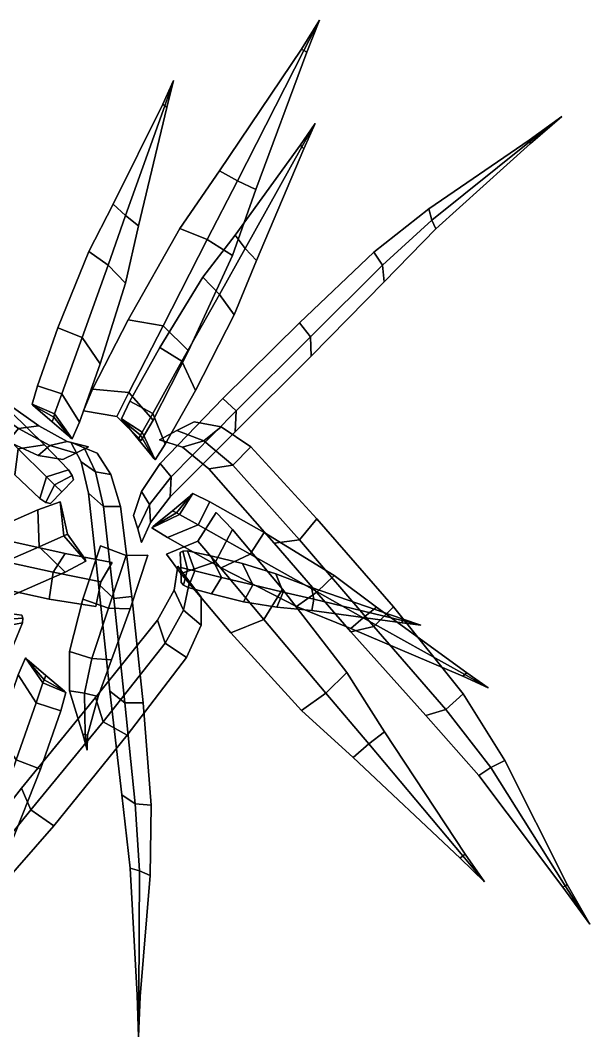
# Model space of a CAD drawing. Extents: x -0.136 to 0.136, y -0.169 to 0.083.
# Drawn here: x -0.0003 to 0.136, y -0.1601 to 0.0832 of the extents above; entities that cross this region are included whole.
import ezdxf

# ---------------------------------------------------------------- set-up
doc = ezdxf.new("R2010")
doc.units = 0
doc.layers.add('GRASS_20', color=74, linetype='CONTINUOUS')

msp = doc.modelspace()

# ---------------------------------------------------------------- meshes
at = {"layer": 'GRASS_20'}
mesh = msp.add_polyface(dxfattribs=at)
corners = [(0.0474, 0.0176, 0.1646), (0.0509, 0.0127, 0.1681), (0.0562, 0.0257, 0.1745), (0.0535, 0.0286, 0.1724), (0.0676, 0.0524, 0.1681), (0.0671, 0.0529, 0.1681), (0.0703, 0.0585, 0.1612), (0.0668, 0.0534, 0.1681), (0.0511, 0.0318, 0.1745), (0.0535, 0.0286, 0.1724), (0.0562, 0.0257, 0.1745), (0.0509, 0.0127, 0.1681), (0.0474, 0.0176, 0.1646), (0.0671, 0.0529, 0.1681), (0.0676, 0.0524, 0.1681), (0.0668, 0.0534, 0.1681), (0.0703, 0.0585, 0.1612), (0.0511, 0.0318, 0.1745), (0.0713, 0.0832, 0.0978), (0.0683, 0.0756, 0.1058), (0.0676, 0.076, 0.1058), (0.0444, 0.0307, 0.1018), (0.0505, 0.0269, 0.1058), (0.0561, 0.0427, 0.1131), (0.0517, 0.0448, 0.1107), (0.0683, 0.0756, 0.1058), (0.0676, 0.076, 0.1058), (0.0713, 0.0832, 0.0978), (0.067, 0.0763, 0.1058), (0.0474, 0.0472, 0.1131), (0.0517, 0.0448, 0.1107), (0.0474, 0.0472, 0.1131), (0.067, 0.0763, 0.1058), (0.0561, 0.0427, 0.1131), (0.0514, -0.0103, 0.1165), (0.0511, -0.0153, 0.1198), (0.0693, 0.0028, 0.1508), (0.0692, 0.0074, 0.1468), (0.0868, 0.0206, 0.1789), (0.0864, 0.0246, 0.1761), (0.0992, 0.0333, 0.1917), (0.0982, 0.0354, 0.1894), (0.1218, 0.0537, 0.1969), (0.1216, 0.0541, 0.1968), (0.1293, 0.0602, 0.195), (0.1215, 0.0545, 0.1967), (0.0665, 0.0108, 0.1488), (0.0482, -0.0073, 0.1179), (0.0843, 0.0277, 0.1772), (0.0975, 0.0381, 0.1905), (0.0864, 0.0246, 0.1761), (0.0868, 0.0206, 0.1789), (0.0693, 0.0028, 0.1508), (0.0692, 0.0074, 0.1468), (0.0982, 0.0354, 0.1894), (0.0992, 0.0333, 0.1917), (0.1216, 0.0541, 0.1968), (0.1218, 0.0537, 0.1969), (0.1215, 0.0545, 0.1967), (0.1293, 0.0602, 0.195), (0.0514, -0.0103, 0.1165), (0.0482, -0.0073, 0.1179), (0.0665, 0.0108, 0.1488), (0.0843, 0.0277, 0.1772), (0.0975, 0.0381, 0.1905)]
mesh.append_faces([[corners[k] for k in face] for face in [(0, 1, 2, 3), (3, 2, 4, 5), (6, 7, 5, 5), (5, 7, 8, 3), (5, 4, 6, 6), (9, 10, 11, 12), (13, 14, 10, 9), (13, 15, 16, 16), (9, 17, 15, 13), (16, 14, 13, 13), (18, 19, 20, 20), (21, 22, 23, 24), (24, 23, 25, 26), (27, 28, 26, 26), (26, 28, 29, 24), (26, 25, 27, 27), (30, 31, 32, 20), (20, 19, 33, 30), (20, 32, 18, 18), (34, 35, 36, 37), (37, 36, 38, 39), (39, 38, 40, 41), (41, 40, 42, 43), (44, 45, 43, 43), (37, 46, 47, 34), (39, 48, 46, 37), (41, 49, 48, 39), (43, 45, 49, 41), (43, 42, 44, 44), (50, 51, 52, 53), (54, 55, 51, 50), (56, 57, 55, 54), (56, 58, 59, 59), (60, 61, 62, 53), (53, 62, 63, 50), (50, 63, 64, 54), (54, 64, 58, 56), (59, 57, 56, 56)]])
mesh = msp.add_polyface(dxfattribs=at)
corners = [(0.0384, 0.0016, 0.1415), (0.0416, -0.0054, 0.1454), (0.0509, 0.0127, 0.1681), (0.0474, 0.0176, 0.1646), (0.0331, 0.0049, 0.1454), (0.0259, -0.008, 0.1042), (0.0314, -0.0109, 0.1015), (0.0434, 0.0217, 0.1681), (0.0535, 0.0286, 0.1724), (0.0511, 0.0318, 0.1745), (0.0474, 0.0176, 0.1646), (0.0509, 0.0127, 0.1681), (0.0416, -0.0054, 0.1454), (0.0384, 0.0016, 0.1415), (0.0314, -0.0109, 0.1015), (0.0259, -0.008, 0.1042), (0.0331, 0.0049, 0.1454), (0.0434, 0.0217, 0.1681), (0.0511, 0.0318, 0.1745), (0.0535, 0.0286, 0.1724), (0.0339, 0.0101, 0.0752), (0.0255, 0.0115, 0.0797), (0.0379, 0.0334, 0.1058), (0.0444, 0.0307, 0.1018), (0.0257, -0.0059, 0.0292), (0.0315, -0.0125, 0.0323), (0.04, 0.0041, 0.0797), (0.0339, 0.0101, 0.0752), (0.0505, 0.0269, 0.1058), (0.0444, 0.0307, 0.1018), (0.0474, 0.0472, 0.1131), (0.0517, 0.0448, 0.1107), (0.0257, -0.0059, 0.0292), (0.017, -0.0051, 0.0323), (0.0255, 0.0115, 0.0797), (0.017, -0.0051, 0.0323), (0.0379, 0.0334, 0.1058), (0.0517, 0.0448, 0.1107), (0.0474, 0.0472, 0.1131), (0.04, 0.0041, 0.0797), (0.0315, -0.0125, 0.0323), (0.0505, 0.0269, 0.1058), (0.0561, 0.0427, 0.1131), (0.0096, -0.0062, 0.117), (0.0139, -0.013, 0.1201), (0.0188, 0.001, 0.1675), (0.0145, 0.0073, 0.1631), (0.0249, 0.0203, 0.1936), (0.0207, 0.0246, 0.1896), (0.028, 0.034, 0.201), (0.0249, 0.0365, 0.1986), (0.0348, 0.0623, 0.1936), (0.0343, 0.0627, 0.1936), (0.0364, 0.0688, 0.1856), (0.0338, 0.0631, 0.1936), (0.0161, 0.0279, 0.1936), (0.0087, 0.0096, 0.1675), (0.0219, 0.0392, 0.201), (0.0145, 0.0073, 0.1631), (0.0188, 0.001, 0.1675), (0.0139, -0.013, 0.1201), (0.0096, -0.0062, 0.117), (0.0207, 0.0246, 0.1896), (0.0249, 0.0203, 0.1936), (0.0249, 0.0365, 0.1986), (0.028, 0.034, 0.201), (0.0343, 0.0627, 0.1936), (0.0348, 0.0623, 0.1936), (0.0338, 0.0631, 0.1936), (0.0364, 0.0688, 0.1856), (0.0087, 0.0096, 0.1675), (0.0161, 0.0279, 0.1936), (0.0219, 0.0392, 0.201)]
mesh.append_faces([[corners[k] for k in face] for face in [(0, 1, 2, 3), (0, 4, 5, 6), (3, 7, 4, 0), (8, 9, 7, 3), (10, 11, 12, 13), (14, 15, 16, 13), (13, 16, 17, 10), (10, 17, 18, 19), (20, 21, 22, 23), (24, 25, 26, 27), (27, 26, 28, 29), (23, 22, 30, 31), (32, 33, 21, 20), (27, 34, 35, 24), (29, 36, 34, 27), (37, 38, 36, 29), (20, 39, 40, 32), (23, 41, 39, 20), (31, 42, 41, 23), (43, 44, 45, 46), (46, 45, 47, 48), (48, 47, 49, 50), (50, 49, 51, 52), (53, 54, 52, 52), (48, 55, 56, 46), (50, 57, 55, 48), (52, 54, 57, 50), (52, 51, 53, 53), (58, 59, 60, 61), (62, 63, 59, 58), (64, 65, 63, 62), (66, 67, 65, 64), (66, 68, 69, 69), (58, 70, 71, 62), (62, 71, 72, 64), (64, 72, 68, 66), (69, 67, 66, 66)]])
mesh = msp.add_polyface(dxfattribs=at)
corners = [(-0.0007, -0.0145, 0.0632), (0.0041, -0.0139, 0.0649), (-0.0138, -0.0012, 0.1076), (-0.0188, -0.0018, 0.1046), (-0.0348, 0.0137, 0.1354), (-0.0393, 0.0128, 0.1318), (-0.0212, -0.0054, 0.1058), (-0.0033, -0.0176, 0.0635), (-0.0188, -0.0018, 0.1046), (-0.0138, -0.0012, 0.1076), (0.0041, -0.0139, 0.0649), (-0.0007, -0.0145, 0.0632), (-0.0393, 0.0128, 0.1318), (-0.0348, 0.0137, 0.1354), (0.0109, -0.0176, 0.0409), (0.0068, -0.0186, 0.0397), (-0.0033, -0.0176, 0.0635), (-0.0212, -0.0054, 0.1058), (-0.0422, 0.0096, 0.1337), (0.0073, -0.0129, -0.0018), (0.0112, -0.0163, -0.0018), (0.0118, -0.0168, 0.0497), (0.0077, -0.0118, 0.0497), (0.0079, -0.011, 0.0846), (0.0025, -0.0087, 0.0846), (0.0028, -0.009, 0.0497), (0.0121, -0.017, 0.0846), (0.0139, -0.013, 0.1201), (0.0096, -0.0062, 0.117), (0.0033, -0.0095, -0.0018), (0.0038, -0.0043, 0.1201), (0.0145, 0.0073, 0.1631), (0.0087, 0.0096, 0.1675), (0.0077, -0.0118, 0.0497), (0.0118, -0.0168, 0.0497), (0.0112, -0.0163, -0.0018), (0.0073, -0.0129, -0.0018), (0.0028, -0.009, 0.0497), (0.0025, -0.0087, 0.0846), (0.0079, -0.011, 0.0846), (0.0096, -0.0062, 0.117), (0.0139, -0.013, 0.1201), (0.0121, -0.017, 0.0846), (0.0033, -0.0095, -0.0018), (0.0038, -0.0043, 0.1201), (0.0087, 0.0096, 0.1675), (0.0145, 0.0073, 0.1631), (-0.0198, -0.0165, 0.0741), (-0.0174, -0.0125, 0.0748), (-0.0118, -0.014, 0.0485), (-0.0133, -0.018, 0.048), (-0.0273, -0.0148, 0.1016), (-0.025, -0.0107, 0.1029), (-0.0344, -0.0131, 0.1281), (-0.033, -0.0094, 0.1289), (-0.0133, -0.018, 0.048), (-0.0118, -0.014, 0.0485), (-0.0174, -0.0125, 0.0748), (-0.0198, -0.0165, 0.0741), (-0.025, -0.0107, 0.1029), (-0.0273, -0.0148, 0.1016), (-0.033, -0.0094, 0.1289), (-0.0344, -0.0131, 0.1281), (-0.0087, -0.0116, 0.1131), (-0.0026, -0.0105, 0.1146), (0.0055, -0.0184, 0.0834), (-0.0008, -0.0194, 0.0826), (-0.0162, -0.0042, 0.1426), (-0.0114, -0.0027, 0.1436), (-0.0239, 0.0034, 0.158), (-0.0212, 0.0051, 0.1593), (-0.0097, -0.0177, 0.1146), (-0.0176, -0.009, 0.1436), (-0.0255, 0.0007, 0.1593), (-0.0008, -0.0194, 0.0826), (0.0055, -0.0184, 0.0834), (-0.0026, -0.0105, 0.1146), (-0.0087, -0.0116, 0.1131), (-0.0114, -0.0027, 0.1436), (-0.0162, -0.0042, 0.1426), (-0.0212, 0.0051, 0.1593), (-0.0239, 0.0034, 0.158), (-0.0176, -0.009, 0.1436), (-0.0097, -0.0177, 0.1146), (-0.0255, 0.0007, 0.1593)]
mesh.append_faces([[corners[k] for k in face] for face in [(0, 1, 2, 3), (3, 2, 4, 5), (3, 6, 7, 0), (8, 9, 10, 11), (12, 13, 9, 8), (11, 10, 14, 15), (11, 16, 17, 8), (8, 17, 18, 12), (19, 20, 21, 22), (22, 23, 24, 25), (23, 26, 27, 28), (22, 25, 29, 19), (22, 21, 26, 23), (28, 30, 24, 23), (31, 32, 30, 28), (33, 34, 35, 36), (37, 38, 39, 33), (40, 41, 42, 39), (36, 43, 37, 33), (39, 42, 34, 33), (39, 38, 44, 40), (40, 44, 45, 46), (47, 48, 49, 50), (51, 52, 48, 47), (53, 54, 52, 51), (55, 56, 57, 58), (58, 57, 59, 60), (60, 59, 61, 62), (63, 64, 65, 66), (67, 68, 64, 63), (69, 70, 68, 67), (63, 71, 72, 67), (67, 72, 73, 69), (74, 75, 76, 77), (77, 76, 78, 79), (79, 78, 80, 81), (79, 82, 83, 77), (81, 84, 82, 79)]])
mesh = msp.add_polyface(dxfattribs=at)
corners = [(0.0314, -0.0109, 0.1015), (0.0344, -0.0183, 0.1042), (0.0416, -0.0054, 0.1454), (0.0384, 0.0016, 0.1415), (0.0384, 0.0016, 0.1415), (0.0416, -0.0054, 0.1454), (0.0344, -0.0183, 0.1042), (0.0314, -0.0109, 0.1015), (0.0358, -0.0261, 0.0705), (0.0356, -0.0309, 0.0723), (0.0511, -0.0153, 0.1198), (0.0514, -0.0103, 0.1165), (0.0482, -0.0073, 0.1179), (0.0332, -0.0229, 0.0708), (0.0514, -0.0103, 0.1165), (0.0511, -0.0153, 0.1198), (0.0356, -0.0309, 0.0723), (0.0358, -0.0261, 0.0705), (0.0692, 0.0074, 0.1468), (0.0693, 0.0028, 0.1508), (0.0332, -0.0229, 0.0708), (0.0482, -0.0073, 0.1179), (0.0464, -0.0464, 0.0292), (0.0505, -0.0387, 0.0323), (0.0466, -0.0346, -0.0018), (0.0422, -0.0415, -0.0018), (0.0422, -0.0415, -0.0018), (0.0466, -0.0346, -0.0018), (0.0505, -0.0387, 0.0323), (0.0464, -0.0464, 0.0292), (0.0361, -0.0342, -0.0018), (0.0321, -0.0375, -0.0018), (0.0315, -0.038, 0.0497), (0.0371, -0.0347, 0.0497), (0.0378, -0.0351, 0.0846), (0.041, -0.0301, 0.0846), (0.0406, -0.0304, 0.0497), (0.0312, -0.0383, 0.0846), (0.0349, -0.0406, 0.1201), (0.0423, -0.0376, 0.117), (0.0478, -0.0479, 0.1675), (0.0547, -0.0446, 0.1631), (0.0401, -0.0309, -0.0018), (0.0451, -0.0321, 0.1201), (0.0581, -0.0394, 0.1675), (0.0371, -0.0347, 0.0497), (0.0315, -0.038, 0.0497), (0.0321, -0.0375, -0.0018), (0.0361, -0.0342, -0.0018), (0.0406, -0.0304, 0.0497), (0.041, -0.0301, 0.0846), (0.0378, -0.0351, 0.0846), (0.0423, -0.0376, 0.117), (0.0349, -0.0406, 0.1201), (0.0312, -0.0383, 0.0846), (0.0547, -0.0446, 0.1631), (0.0478, -0.0479, 0.1675), (0.0401, -0.0309, -0.0018), (0.0451, -0.0321, 0.1201), (0.0581, -0.0394, 0.1675), (0.0372, -0.015, -0.0018), (0.033, -0.0172, -0.0018), (0.0385, -0.019, 0.0457), (0.0436, -0.0175, 0.0443), (0.0506, -0.0233, 0.0705), (0.0549, -0.0189, 0.0708), (0.0478, -0.0141, 0.0442), (0.0448, -0.0242, 0.0723), (0.0605, -0.042, 0.1198), (0.0665, -0.0412, 0.1165), (0.0413, -0.0129, -0.0018), (0.0707, -0.0361, 0.1179), (0.0436, -0.0175, 0.0443), (0.0385, -0.019, 0.0457), (0.033, -0.0172, -0.0018), (0.0372, -0.015, -0.0018), (0.0478, -0.0141, 0.0442), (0.0549, -0.0189, 0.0708), (0.0506, -0.0233, 0.0705), (0.0665, -0.0412, 0.1165), (0.0605, -0.042, 0.1198), (0.0448, -0.0242, 0.0723), (0.0413, -0.0129, -0.0018), (0.0707, -0.0361, 0.1179)]
mesh.append_faces([[corners[k] for k in face] for face in [(0, 1, 2, 3), (4, 5, 6, 7), (8, 9, 10, 11), (11, 12, 13, 8), (14, 15, 16, 17), (18, 19, 15, 14), (17, 20, 21, 14), (22, 23, 24, 25), (26, 27, 28, 29), (30, 31, 32, 33), (33, 34, 35, 36), (34, 37, 38, 39), (39, 38, 40, 41), (33, 36, 42, 30), (33, 32, 37, 34), (39, 43, 35, 34), (41, 44, 43, 39), (45, 46, 47, 48), (49, 50, 51, 45), (52, 53, 54, 51), (55, 56, 53, 52), (48, 57, 49, 45), (51, 54, 46, 45), (51, 50, 58, 52), (52, 58, 59, 55), (60, 61, 62, 63), (63, 64, 65, 66), (64, 67, 68, 69), (63, 66, 70, 60), (63, 62, 67, 64), (69, 71, 65, 64), (72, 73, 74, 75), (76, 77, 78, 72), (79, 80, 81, 78), (75, 82, 76, 72), (78, 81, 73, 72), (78, 77, 83, 79)]])
mesh = msp.add_polyface(dxfattribs=at)
corners = [(0.0279, -0.0171, -0.0018), (0.0313, -0.0211, -0.0018), (0.0317, -0.0217, 0.0429), (0.0285, -0.0161, 0.0429), (0.0289, -0.0154, 0.0734), (0.0239, -0.0122, 0.0734), (0.0241, -0.0125, 0.0429), (0.032, -0.022, 0.0734), (0.0344, -0.0183, 0.1042), (0.0314, -0.0109, 0.1015), (0.0246, -0.0131, -0.0018), (0.0259, -0.008, 0.1042), (0.0285, -0.0161, 0.0429), (0.0317, -0.0217, 0.0429), (0.0313, -0.0211, -0.0018), (0.0279, -0.0171, -0.0018), (0.0241, -0.0125, 0.0429), (0.0239, -0.0122, 0.0734), (0.0289, -0.0154, 0.0734), (0.0314, -0.0109, 0.1015), (0.0344, -0.0183, 0.1042), (0.032, -0.022, 0.0734), (0.0246, -0.0131, -0.0018), (0.0259, -0.008, 0.1042), (0.0228, -0.0116, -0.0018), (0.0286, -0.0174, -0.0018), (0.0315, -0.0125, 0.0323), (0.0257, -0.0059, 0.0292), (0.017, -0.0051, 0.0323), (0.0148, -0.0103, -0.0018), (0.0228, -0.0116, -0.0018), (0.0148, -0.0103, -0.0018), (0.017, -0.0051, 0.0323), (0.0257, -0.0059, 0.0292), (0.0315, -0.0125, 0.0323), (0.0286, -0.0174, -0.0018), (0.0278, -0.0385, -0.0018), (0.0287, -0.0418, -0.0018), (0.0309, -0.037, 0.0457), (0.0306, -0.0327, 0.0443), (0.0358, -0.0261, 0.0705), (0.0332, -0.0229, 0.0708), (0.0287, -0.0296, 0.0442), (0.0268, -0.0353, -0.0018), (0.0356, -0.0309, 0.0723), (0.0306, -0.0327, 0.0443), (0.0309, -0.037, 0.0457), (0.0287, -0.0418, -0.0018), (0.0278, -0.0385, -0.0018), (0.0287, -0.0296, 0.0442), (0.0332, -0.0229, 0.0708), (0.0358, -0.0261, 0.0705), (0.0268, -0.0353, -0.0018), (0.0356, -0.0309, 0.0723), (0.011, -0.0398, -0.0018), (0.0101, -0.0402, 0.0327), (0.0154, -0.0463, 0.0327), (0.0152, -0.0458, -0.0018), (0.0152, -0.0458, -0.0018), (0.0154, -0.0463, 0.0327), (0.0101, -0.0402, 0.0327), (0.011, -0.0398, -0.0018), (0.015, -0.0191, -0.0018), (0.0118, -0.0178, -0.0018), (0.0143, -0.0225, 0.0457), (0.0177, -0.0249, 0.0443), (0.0196, -0.0332, 0.0705), (0.0237, -0.0332, 0.0708), (0.0214, -0.0255, 0.0442), (0.016, -0.03, 0.0723), (0.0184, -0.0518, 0.1198), (0.0221, -0.0552, 0.1165), (0.0181, -0.0204, -0.0018), (0.0177, -0.0249, 0.0443), (0.0143, -0.0225, 0.0457), (0.0118, -0.0178, -0.0018), (0.015, -0.0191, -0.0018), (0.0214, -0.0255, 0.0442), (0.0237, -0.0332, 0.0708), (0.0196, -0.0332, 0.0705), (0.0221, -0.0552, 0.1165), (0.0184, -0.0518, 0.1198), (0.016, -0.03, 0.0723), (0.0181, -0.0204, -0.0018), (0.0264, -0.0547, 0.1179)]
mesh.append_faces([[corners[k] for k in face] for face in [(0, 1, 2, 3), (3, 4, 5, 6), (4, 7, 8, 9), (3, 6, 10, 0), (3, 2, 7, 4), (9, 11, 5, 4), (12, 13, 14, 15), (16, 17, 18, 12), (19, 20, 21, 18), (15, 22, 16, 12), (18, 21, 13, 12), (18, 17, 23, 19), (24, 25, 26, 27), (27, 28, 29, 24), (30, 31, 32, 33), (33, 34, 35, 30), (36, 37, 38, 39), (39, 40, 41, 42), (39, 42, 43, 36), (39, 38, 44, 40), (45, 46, 47, 48), (49, 50, 51, 45), (48, 52, 49, 45), (51, 53, 46, 45), (54, 55, 56, 57), (58, 59, 60, 61), (62, 63, 64, 65), (65, 66, 67, 68), (66, 69, 70, 71), (65, 68, 72, 62), (65, 64, 69, 66), (73, 74, 75, 76), (77, 78, 79, 73), (80, 81, 82, 79), (76, 83, 77, 73), (79, 82, 74, 73), (79, 78, 84, 80)]])
mesh = msp.add_polyface(dxfattribs=at)
corners = [(0.013, -0.0204, -0.0018), (0.016, -0.0189, -0.0018), (0.0109, -0.0176, 0.0409), (0.0068, -0.0186, 0.0397), (-0.0007, -0.0145, 0.0632), (-0.0033, -0.0176, 0.0635), (0.004, -0.021, 0.0396), (0.0099, -0.0219, -0.0018), (0.0041, -0.0139, 0.0649), (0.0068, -0.0186, 0.0397), (0.0109, -0.0176, 0.0409), (0.016, -0.0189, -0.0018), (0.013, -0.0204, -0.0018), (0.004, -0.021, 0.0396), (-0.0033, -0.0176, 0.0635), (-0.0007, -0.0145, 0.0632), (0.0099, -0.0219, -0.0018), (0.0101, -0.0402, 0.0327), (0.0092, -0.0321, 0.0327), (0.0039, -0.034, 0.0752), (0.0042, -0.0428, 0.0715), (-0.0132, -0.0415, 0.1321), (-0.0123, -0.05, 0.1268), (0.011, -0.0398, -0.0018), (0.0094, -0.0326, -0.0018), (0.0104, -0.0489, 0.0752), (0.0154, -0.0463, 0.0327), (-0.0067, -0.0564, 0.1321), (0.0042, -0.0428, 0.0715), (0.0039, -0.034, 0.0752), (0.0092, -0.0321, 0.0327), (0.0101, -0.0402, 0.0327), (-0.0123, -0.05, 0.1268), (-0.0132, -0.0415, 0.1321), (0.0094, -0.0326, -0.0018), (0.011, -0.0398, -0.0018), (0.0154, -0.0463, 0.0327), (0.0104, -0.0489, 0.0752), (-0.0067, -0.0564, 0.1321), (0.0076, -0.0489, 0.0352), (0.0104, -0.0444, 0.0393), (-0.0028, -0.0415, 0.0781), (-0.0053, -0.0461, 0.0731), (-0.0066, -0.0525, 0.0757), (0.0066, -0.0554, 0.0369), (-0.0053, -0.0461, 0.0731), (-0.0028, -0.0415, 0.0781), (0.0104, -0.0444, 0.0393), (0.0076, -0.0489, 0.0352), (0.0066, -0.0554, 0.0369), (-0.0066, -0.0525, 0.0757), (-0.0084, -0.0435, -0.0018), (-0.0067, -0.0384, -0.0018), (-0.0111, -0.0414, 0.033), (-0.0138, -0.0467, 0.0314), (-0.0138, -0.0467, 0.0314), (-0.0111, -0.0414, 0.033), (-0.0067, -0.0384, -0.0018), (-0.0084, -0.0435, -0.0018), (0.0079, -0.028, 0.0324), (0.0121, -0.0258, 0.0327), (0.0124, -0.0268, -0.0018), (0.0096, -0.0297, -0.0018), (0.0058, -0.0322, 0.0327), (0.0044, -0.0313, 0.0541), (0.006, -0.0261, 0.0536), (-0.0008, -0.0194, 0.0826), (0.0055, -0.0184, 0.0834), (0.0112, -0.0244, 0.0541), (0.0069, -0.0325, -0.0018), (-0.0016, -0.0256, 0.0834), (-0.0097, -0.0177, 0.1146), (-0.0087, -0.0116, 0.1131), (0.0096, -0.0297, -0.0018), (0.0124, -0.0268, -0.0018), (0.0121, -0.0258, 0.0327), (0.0079, -0.028, 0.0324), (0.006, -0.0261, 0.0536), (0.0044, -0.0313, 0.0541), (0.0058, -0.0322, 0.0327), (0.0112, -0.0244, 0.0541), (0.0055, -0.0184, 0.0834), (-0.0008, -0.0194, 0.0826), (0.0069, -0.0325, -0.0018), (-0.0016, -0.0256, 0.0834), (-0.0087, -0.0116, 0.1131), (-0.0097, -0.0177, 0.1146)]
mesh.append_faces([[corners[k] for k in face] for face in [(0, 1, 2, 3), (3, 4, 5, 6), (3, 6, 7, 0), (3, 2, 8, 4), (9, 10, 11, 12), (13, 14, 15, 9), (12, 16, 13, 9), (17, 18, 19, 20), (20, 19, 21, 22), (23, 24, 18, 17), (20, 25, 26, 17), (22, 27, 25, 20), (28, 29, 30, 31), (32, 33, 29, 28), (31, 30, 34, 35), (31, 36, 37, 28), (28, 37, 38, 32), (39, 40, 41, 42), (42, 43, 44, 39), (45, 46, 47, 48), (48, 49, 50, 45), (51, 52, 53, 54), (55, 56, 57, 58), (59, 60, 61, 62), (63, 64, 65, 59), (66, 67, 68, 65), (62, 69, 63, 59), (65, 68, 60, 59), (65, 64, 70, 66), (66, 70, 71, 72), (73, 74, 75, 76), (76, 77, 78, 79), (77, 80, 81, 82), (76, 79, 83, 73), (76, 75, 80, 77), (82, 84, 78, 77), (85, 86, 84, 82)]])
mesh = msp.add_polyface(dxfattribs=at)
corners = [(0.0397, -0.0482, 0.0324), (0.0388, -0.052, 0.0327), (0.0382, -0.0514, -0.0018), (0.0381, -0.0478, -0.0018), (0.0386, -0.0439, 0.0327), (0.0397, -0.0438, 0.0541), (0.0415, -0.0486, 0.0536), (0.0479, -0.0502, 0.0826), (0.0455, -0.0541, 0.0834), (0.0399, -0.0526, 0.0541), (0.038, -0.0442, -0.0018), (0.0453, -0.045, 0.0834), (0.0381, -0.0478, -0.0018), (0.0382, -0.0514, -0.0018), (0.0388, -0.052, 0.0327), (0.0397, -0.0482, 0.0324), (0.0415, -0.0486, 0.0536), (0.0397, -0.0438, 0.0541), (0.0386, -0.0439, 0.0327), (0.0399, -0.0526, 0.0541), (0.0455, -0.0541, 0.0834), (0.0479, -0.0502, 0.0826), (0.038, -0.0442, -0.0018), (0.0453, -0.045, 0.0834), (0.0422, -0.0415, -0.0018), (0.0347, -0.0446, -0.0018), (0.0381, -0.0492, 0.0323), (0.0464, -0.0464, 0.0292), (0.0501, -0.0634, 0.0797), (0.058, -0.0602, 0.0752), (0.0464, -0.0464, 0.0292), (0.0381, -0.0492, 0.0323), (0.0347, -0.0446, -0.0018), (0.0422, -0.0415, -0.0018), (0.0168, -0.0696, 0.065), (0.0115, -0.0679, 0.0664), (0.0147, -0.0554, 0.0308), (0.0208, -0.0575, 0.0283), (0.025, -0.0449, -0.0018), (0.0302, -0.0448, -0.0018), (0.026, -0.0577, 0.0333), (0.0215, -0.0699, 0.0686), (0.0189, -0.0426, -0.0018), (0.0208, -0.0575, 0.0283), (0.0147, -0.0554, 0.0308), (0.0115, -0.0679, 0.0664), (0.0168, -0.0696, 0.065), (0.025, -0.0449, -0.0018), (0.0189, -0.0426, -0.0018), (0.026, -0.0577, 0.0333), (0.0302, -0.0448, -0.0018), (0.0215, -0.0699, 0.0686), (0.019, -0.0512, -0.0018), (0.0217, -0.0466, -0.0018), (0.0104, -0.0444, 0.0393), (0.0076, -0.0489, 0.0352), (0.0066, -0.0554, 0.0369), (0.0178, -0.0571, -0.0018), (0.0076, -0.0489, 0.0352), (0.0104, -0.0444, 0.0393), (0.0217, -0.0466, -0.0018), (0.019, -0.0512, -0.0018), (0.0178, -0.0571, -0.0018), (0.0066, -0.0554, 0.0369), (0.0221, -0.0552, 0.1165), (0.0264, -0.0547, 0.1179), (0.0237, -0.0332, 0.0708), (0.0196, -0.0332, 0.0705), (0.0247, -0.0802, 0.1468), (0.0211, -0.0774, 0.1508), (0.0184, -0.0518, 0.1198), (0.0221, -0.0552, 0.1165), (0.0402, -0.0512, -0.0018), (0.0374, -0.0475, -0.0018), (0.0365, -0.0532, 0.0412), (0.0388, -0.058, 0.0399), (0.0344, -0.0659, 0.0636), (0.0395, -0.0693, 0.0639), (0.043, -0.0616, 0.0399), (0.043, -0.0549, -0.0018), (0.0325, -0.0604, 0.0653), (0.0388, -0.058, 0.0399), (0.0365, -0.0532, 0.0412), (0.0374, -0.0475, -0.0018), (0.0402, -0.0512, -0.0018), (0.043, -0.0616, 0.0399), (0.0395, -0.0693, 0.0639), (0.0344, -0.0659, 0.0636), (0.043, -0.0549, -0.0018), (0.0325, -0.0604, 0.0653)]
mesh.append_faces([[corners[k] for k in face] for face in [(0, 1, 2, 3), (4, 5, 6, 0), (7, 8, 9, 6), (3, 10, 4, 0), (6, 9, 1, 0), (6, 5, 11, 7), (12, 13, 14, 15), (15, 16, 17, 18), (16, 19, 20, 21), (15, 18, 22, 12), (15, 14, 19, 16), (21, 23, 17, 16), (24, 25, 26, 27), (27, 26, 28, 29), (30, 31, 32, 33), (34, 35, 36, 37), (38, 39, 40, 37), (37, 40, 41, 34), (37, 36, 42, 38), (43, 44, 45, 46), (47, 48, 44, 43), (43, 49, 50, 47), (46, 51, 49, 43), (52, 53, 54, 55), (55, 56, 57, 52), (58, 59, 60, 61), (61, 62, 63, 58), (64, 65, 66, 67), (68, 69, 70, 71), (72, 73, 74, 75), (75, 76, 77, 78), (75, 78, 79, 72), (75, 74, 80, 76), (81, 82, 83, 84), (85, 86, 87, 81), (84, 88, 85, 81), (87, 89, 82, 81)]])
mesh = msp.add_polyface(dxfattribs=at)
corners = [(0.0554, -0.0519, 0.1131), (0.0531, -0.056, 0.1146), (0.0455, -0.0541, 0.0834), (0.0479, -0.0502, 0.0826), (0.0626, -0.0537, 0.1426), (0.0611, -0.0573, 0.1436), (0.07, -0.0554, 0.158), (0.0695, -0.0581, 0.1593), (0.0453, -0.045, 0.0834), (0.0529, -0.0468, 0.1146), (0.0609, -0.0493, 0.1436), (0.0694, -0.0526, 0.1593), (0.0911, -0.0601, 0.1752), (0.0911, -0.0605, 0.1752), (0.0479, -0.0502, 0.0826), (0.0455, -0.0541, 0.0834), (0.0531, -0.056, 0.1146), (0.0554, -0.0519, 0.1131), (0.0611, -0.0573, 0.1436), (0.0626, -0.0537, 0.1426), (0.0695, -0.0581, 0.1593), (0.07, -0.0554, 0.158), (0.0529, -0.0468, 0.1146), (0.0453, -0.045, 0.0834), (0.0609, -0.0493, 0.1436), (0.0694, -0.0526, 0.1593), (0.0911, -0.0605, 0.1752), (0.0911, -0.0601, 0.1752), (0.058, -0.0602, 0.0752), (0.0625, -0.053, 0.0797), (0.0779, -0.0729, 0.1058), (0.0728, -0.0779, 0.1018), (0.058, -0.0602, 0.0752), (0.0501, -0.0634, 0.0797), (0.067, -0.082, 0.1058), (0.0728, -0.0779, 0.1018), (0.0794, -0.0933, 0.1131), (0.0831, -0.09, 0.1107), (0.0869, -0.0871, 0.1131), (0.0831, -0.09, 0.1107), (0.0464, -0.0464, 0.0292), (0.0505, -0.0387, 0.0323), (0.0625, -0.053, 0.0797), (0.0505, -0.0387, 0.0323), (0.0464, -0.0464, 0.0292), (0.0779, -0.0729, 0.1058), (0.0869, -0.0871, 0.1131), (0.0501, -0.0634, 0.0797), (0.0381, -0.0492, 0.0323), (0.067, -0.082, 0.1058), (0.0794, -0.0933, 0.1131), (0.0547, -0.0446, 0.1631), (0.0478, -0.0479, 0.1675), (0.0658, -0.0571, 0.1936), (0.0708, -0.0536, 0.1896), (0.0788, -0.0624, 0.201), (0.0818, -0.0598, 0.1986), (0.0748, -0.0497, 0.1936), (0.0581, -0.0394, 0.1675), (0.085, -0.0573, 0.201), (0.0708, -0.0536, 0.1896), (0.0658, -0.0571, 0.1936), (0.0478, -0.0479, 0.1675), (0.0547, -0.0446, 0.1631), (0.0818, -0.0598, 0.1986), (0.0788, -0.0624, 0.201), (0.0581, -0.0394, 0.1675), (0.0748, -0.0497, 0.1936), (0.085, -0.0573, 0.201), (0.0665, -0.0412, 0.1165), (0.0605, -0.042, 0.1198), (0.0788, -0.0632, 0.1508), (0.0843, -0.0619, 0.1468), (0.089, -0.0572, 0.1488), (0.0707, -0.0361, 0.1179), (0.0843, -0.0619, 0.1468), (0.0788, -0.0632, 0.1508), (0.0605, -0.042, 0.1198), (0.0665, -0.0412, 0.1165), (0.0707, -0.0361, 0.1179), (0.089, -0.0572, 0.1488)]
mesh.append_faces([[corners[k] for k in face] for face in [(0, 1, 2, 3), (4, 5, 1, 0), (6, 7, 5, 4), (3, 8, 9, 0), (0, 9, 10, 4), (4, 10, 11, 6), (6, 11, 12, 13), (14, 15, 16, 17), (17, 16, 18, 19), (19, 18, 20, 21), (17, 22, 23, 14), (19, 24, 22, 17), (21, 25, 24, 19), (26, 27, 25, 21), (28, 29, 30, 31), (32, 33, 34, 35), (35, 34, 36, 37), (31, 30, 38, 39), (40, 41, 29, 28), (32, 42, 43, 44), (35, 45, 42, 32), (37, 46, 45, 35), (28, 47, 48, 40), (31, 49, 47, 28), (39, 50, 49, 31), (51, 52, 53, 54), (54, 53, 55, 56), (54, 57, 58, 51), (56, 59, 57, 54), (60, 61, 62, 63), (64, 65, 61, 60), (63, 66, 67, 60), (60, 67, 68, 64), (69, 70, 71, 72), (72, 73, 74, 69), (75, 76, 77, 78), (78, 79, 80, 75)]])
mesh = msp.add_polyface(dxfattribs=at)
corners = [(-0.0041, -0.0602, 0.0324), (-0.0078, -0.0587, 0.0327), (-0.007, -0.0582, -0.0018), (-0.0035, -0.0587, -0.0018), (0.0003, -0.0599, 0.0327), (0.0002, -0.061, 0.0541), (-0.0048, -0.062, 0.0536), (-0.0074, -0.0681, 0.0826), (-0.011, -0.065, 0.0834), (-0.0085, -0.0597, 0.0541), (-0.0105, -0.0751, 0.1131), (-0.0141, -0.0722, 0.1146), (-0.0134, -0.0819, 0.1426), (-0.0167, -0.0798, 0.1436), (0.0001, -0.0592, -0.0018), (-0.0019, -0.0663, 0.0834), (-0.005, -0.0735, 0.1146), (-0.0035, -0.0587, -0.0018), (-0.007, -0.0582, -0.0018), (-0.0078, -0.0587, 0.0327), (-0.0041, -0.0602, 0.0324), (-0.0048, -0.062, 0.0536), (0.0002, -0.061, 0.0541), (0.0003, -0.0599, 0.0327), (-0.0085, -0.0597, 0.0541), (-0.011, -0.065, 0.0834), (-0.0074, -0.0681, 0.0826), (-0.0141, -0.0722, 0.1146), (-0.0105, -0.0751, 0.1131), (-0.0167, -0.0798, 0.1436), (-0.0134, -0.0819, 0.1426), (0.0001, -0.0592, -0.0018), (-0.0019, -0.0663, 0.0834), (-0.005, -0.0735, 0.1146), (-0.0123, -0.05, 0.1268), (-0.0067, -0.0564, 0.1321), (-0.0301, -0.0655, 0.1635), (-0.0335, -0.0593, 0.1587), (-0.0335, -0.0593, 0.1587), (-0.0301, -0.0655, 0.1635), (-0.0067, -0.0564, 0.1321), (-0.0123, -0.05, 0.1268), (0.0058, -0.0736, -0.0018), (0.0018, -0.0702, -0.0018), (0.0012, -0.0697, 0.0467), (0.0054, -0.0747, 0.0467), (0.0051, -0.0754, 0.0796), (0.0106, -0.0777, 0.0796), (0.0103, -0.0774, 0.0467), (0.0009, -0.0694, 0.0796), (-0.0008, -0.0735, 0.113), (0.0035, -0.0802, 0.1101), (0.0097, -0.0769, -0.0018), (0.0054, -0.0747, 0.0467), (0.0012, -0.0697, 0.0467), (0.0018, -0.0702, -0.0018), (0.0058, -0.0736, -0.0018), (0.0103, -0.0774, 0.0467), (0.0106, -0.0777, 0.0796), (0.0051, -0.0754, 0.0796), (0.0035, -0.0802, 0.1101), (-0.0008, -0.0735, 0.113), (0.0009, -0.0694, 0.0796), (0.0097, -0.0769, -0.0018), (-0.0116, -0.0663, -0.0018), (-0.0149, -0.0608, -0.0018), (-0.0196, -0.065, 0.0561), (-0.0171, -0.0719, 0.0557), (-0.0208, -0.0756, 0.0903), (-0.0147, -0.081, 0.0903), (-0.0122, -0.0773, 0.0556), (-0.0083, -0.0717, -0.0018), (-0.0227, -0.0677, 0.0908), (-0.0171, -0.0719, 0.0557), (-0.0196, -0.065, 0.0561), (-0.0149, -0.0608, -0.0018), (-0.0116, -0.0663, -0.0018), (-0.0122, -0.0773, 0.0556), (-0.0147, -0.081, 0.0903), (-0.0208, -0.0756, 0.0903), (-0.0083, -0.0717, -0.0018), (-0.0227, -0.0677, 0.0908)]
mesh.append_faces([[corners[k] for k in face] for face in [(0, 1, 2, 3), (4, 5, 6, 0), (7, 8, 9, 6), (10, 11, 8, 7), (12, 13, 11, 10), (3, 14, 4, 0), (6, 9, 1, 0), (6, 5, 15, 7), (7, 15, 16, 10), (17, 18, 19, 20), (20, 21, 22, 23), (21, 24, 25, 26), (26, 25, 27, 28), (28, 27, 29, 30), (20, 23, 31, 17), (20, 19, 24, 21), (26, 32, 22, 21), (28, 33, 32, 26), (34, 35, 36, 37), (38, 39, 40, 41), (42, 43, 44, 45), (45, 46, 47, 48), (46, 49, 50, 51), (45, 48, 52, 42), (45, 44, 49, 46), (53, 54, 55, 56), (57, 58, 59, 53), (60, 61, 62, 59), (56, 63, 57, 53), (59, 62, 54, 53), (64, 65, 66, 67), (67, 68, 69, 70), (67, 70, 71, 64), (67, 66, 72, 68), (73, 74, 75, 76), (77, 78, 79, 73), (76, 80, 77, 73), (79, 81, 74, 73)]])
mesh = msp.add_polyface(dxfattribs=at)
corners = [(0.0151, -0.0779, 0.0816), (0.0115, -0.0773, 0.0831), (0.0115, -0.0679, 0.0664), (0.0168, -0.0696, 0.065), (0.0151, -0.0779, 0.0816), (0.0115, -0.0773, 0.0831), (0.0147, -0.0877, 0.1056), (0.0152, -0.0878, 0.1055), (0.0215, -0.0699, 0.0686), (0.0183, -0.0787, 0.0846), (0.0158, -0.0879, 0.1055), (0.0152, -0.0878, 0.1055), (0.0157, -0.0915, 0.116), (0.0147, -0.0877, 0.1056), (0.0157, -0.0915, 0.116), (0.0158, -0.0879, 0.1055), (0.0168, -0.0696, 0.065), (0.0115, -0.0679, 0.0664), (0.0183, -0.0787, 0.0846), (0.0215, -0.0699, 0.0686), (0.0221, -0.0552, 0.1165), (0.0184, -0.0518, 0.1198), (0.0211, -0.0774, 0.1508), (0.0247, -0.0802, 0.1468), (0.024, -0.1022, 0.1789), (0.0272, -0.1044, 0.1761), (0.026, -0.1198, 0.1917), (0.0282, -0.1204, 0.1894), (0.0277, -0.1502, 0.1969), (0.0281, -0.1503, 0.1968), (0.028, -0.1601, 0.195), (0.0284, -0.1505, 0.1967), (0.0291, -0.0802, 0.1488), (0.0264, -0.0547, 0.1179), (0.031, -0.1047, 0.1772), (0.0308, -0.1215, 0.1905), (0.0272, -0.1044, 0.1761), (0.024, -0.1022, 0.1789), (0.0211, -0.0774, 0.1508), (0.0247, -0.0802, 0.1468), (0.0282, -0.1204, 0.1894), (0.026, -0.1198, 0.1917), (0.0281, -0.1503, 0.1968), (0.0277, -0.1502, 0.1969), (0.0284, -0.1505, 0.1967), (0.028, -0.1601, 0.195), (0.0221, -0.0552, 0.1165), (0.0264, -0.0547, 0.1179), (0.0291, -0.0802, 0.1488), (0.031, -0.1047, 0.1772), (0.0308, -0.1215, 0.1905), (0.0344, -0.0659, 0.0636), (0.0325, -0.0604, 0.0653), (0.0177, -0.0789, 0.1083), (0.0195, -0.0847, 0.1053), (0.0253, -0.0879, 0.1065), (0.0395, -0.0693, 0.0639), (0.0022, -0.1058, 0.1327), (0.0077, -0.1096, 0.1346), (0.0195, -0.0847, 0.1053), (0.0177, -0.0789, 0.1083), (0.0325, -0.0604, 0.0653), (0.0344, -0.0659, 0.0636), (0.0395, -0.0693, 0.0639), (0.0253, -0.0879, 0.1065), (0.0077, -0.1096, 0.1346), (0.0022, -0.1058, 0.1327)]
mesh.append_faces([[corners[k] for k in face] for face in [(0, 1, 2, 3), (4, 5, 6, 7), (3, 8, 9, 0), (0, 9, 10, 11), (12, 13, 11, 11), (11, 13, 1, 0), (11, 10, 12, 12), (14, 15, 7, 7), (16, 17, 5, 4), (4, 18, 19, 16), (7, 15, 18, 4), (7, 6, 14, 14), (20, 21, 22, 23), (23, 22, 24, 25), (25, 24, 26, 27), (27, 26, 28, 29), (30, 31, 29, 29), (23, 32, 33, 20), (25, 34, 32, 23), (27, 35, 34, 25), (29, 31, 35, 27), (29, 28, 30, 30), (36, 37, 38, 39), (40, 41, 37, 36), (42, 43, 41, 40), (42, 44, 45, 45), (46, 47, 48, 39), (39, 48, 49, 36), (36, 49, 50, 40), (40, 50, 44, 42), (45, 43, 42, 42), (51, 52, 53, 54), (54, 55, 56, 51), (57, 58, 55, 54), (59, 60, 61, 62), (62, 63, 64, 59), (59, 64, 65, 66)]])
mesh = msp.add_polyface(dxfattribs=at)
corners = [(0.0911, -0.0605, 0.1752), (0.0911, -0.061, 0.1752), (0.0695, -0.0581, 0.1593), (0.07, -0.0554, 0.158), (0.0911, -0.0601, 0.1752), (0.0956, -0.0616, 0.1743), (0.07, -0.0554, 0.158), (0.0695, -0.0581, 0.1593), (0.0911, -0.061, 0.1752), (0.0911, -0.0605, 0.1752), (0.0956, -0.0616, 0.1743), (0.0911, -0.0601, 0.1752), (0.1108, -0.123, 0.0978), (0.105, -0.1174, 0.1058), (0.1056, -0.1168, 0.1058), (0.0831, -0.09, 0.1107), (0.0794, -0.0933, 0.1131), (0.105, -0.1174, 0.1058), (0.1056, -0.1168, 0.1058), (0.1108, -0.123, 0.0978), (0.1062, -0.1164, 0.1058), (0.0869, -0.0871, 0.1131), (0.0831, -0.09, 0.1107), (0.0869, -0.0871, 0.1131), (0.1062, -0.1164, 0.1058), (0.0794, -0.0933, 0.1131), (0.0818, -0.0598, 0.1986), (0.0788, -0.0624, 0.201), (0.1056, -0.0738, 0.1936), (0.1061, -0.0734, 0.1936), (0.1117, -0.0766, 0.1856), (0.1066, -0.073, 0.1936), (0.085, -0.0573, 0.201), (0.1061, -0.0734, 0.1936), (0.1056, -0.0738, 0.1936), (0.0788, -0.0624, 0.201), (0.0818, -0.0598, 0.1986), (0.1066, -0.073, 0.1936), (0.1117, -0.0766, 0.1856), (0.085, -0.0573, 0.201), (0.0843, -0.0619, 0.1468), (0.0788, -0.0632, 0.1508), (0.0968, -0.0832, 0.1789), (0.1016, -0.0818, 0.1761), (0.1095, -0.0976, 0.1917), (0.1123, -0.0957, 0.1894), (0.1296, -0.1243, 0.1969), (0.1301, -0.124, 0.1968), (0.136, -0.1332, 0.195), (0.1306, -0.1237, 0.1967), (0.1057, -0.078, 0.1772), (0.089, -0.0572, 0.1488), (0.1157, -0.094, 0.1905), (0.1016, -0.0818, 0.1761), (0.0968, -0.0832, 0.1789), (0.0788, -0.0632, 0.1508), (0.0843, -0.0619, 0.1468), (0.1123, -0.0957, 0.1894), (0.1095, -0.0976, 0.1917), (0.1301, -0.124, 0.1968), (0.1296, -0.1243, 0.1969), (0.1306, -0.1237, 0.1967), (0.136, -0.1332, 0.195), (0.089, -0.0572, 0.1488), (0.1057, -0.078, 0.1772), (0.1157, -0.094, 0.1905)]
mesh.append_faces([[corners[k] for k in face] for face in [(0, 1, 2, 3), (0, 4, 5, 5), (5, 1, 0, 0), (6, 7, 8, 9), (10, 11, 9, 9), (9, 8, 10, 10), (12, 13, 14, 14), (15, 16, 17, 18), (19, 20, 18, 18), (18, 20, 21, 15), (18, 17, 19, 19), (22, 23, 24, 14), (14, 13, 25, 22), (14, 24, 12, 12), (26, 27, 28, 29), (30, 31, 29, 29), (29, 31, 32, 26), (29, 28, 30, 30), (33, 34, 35, 36), (33, 37, 38, 38), (36, 39, 37, 33), (38, 34, 33, 33), (40, 41, 42, 43), (43, 42, 44, 45), (45, 44, 46, 47), (48, 49, 47, 47), (43, 50, 51, 40), (45, 52, 50, 43), (47, 49, 52, 45), (47, 46, 48, 48), (53, 54, 55, 56), (57, 58, 54, 53), (59, 60, 58, 57), (59, 61, 62, 62), (56, 63, 64, 53), (53, 64, 65, 57), (57, 65, 61, 59), (62, 60, 59, 59)]])
mesh = msp.add_polyface(dxfattribs=at)
corners = [(-0.0163, -0.0889, 0.158), (-0.0189, -0.088, 0.1593), (-0.0167, -0.0798, 0.1436), (-0.0134, -0.0819, 0.1426), (-0.0249, -0.1089, 0.1752), (-0.0253, -0.1088, 0.1752), (-0.0105, -0.0751, 0.1131), (-0.005, -0.0735, 0.1146), (-0.0087, -0.0809, 0.1436), (-0.0134, -0.0888, 0.1593), (-0.0244, -0.1089, 0.1752), (-0.0134, -0.0819, 0.1426), (-0.0167, -0.0798, 0.1436), (-0.0189, -0.088, 0.1593), (-0.0163, -0.0889, 0.158), (-0.0087, -0.0809, 0.1436), (-0.005, -0.0735, 0.1146), (-0.0105, -0.0751, 0.1131), (-0.0134, -0.0888, 0.1593), (-0.0249, -0.1089, 0.1752), (-0.0244, -0.1089, 0.1752), (0.0035, -0.0802, 0.1101), (-0.0008, -0.0735, 0.113), (-0.0057, -0.0875, 0.1577), (-0.0013, -0.0938, 0.1535), (-0.0117, -0.1069, 0.1823), (-0.0073, -0.1111, 0.1785), (-0.0146, -0.1206, 0.1892), (-0.0115, -0.123, 0.187), (-0.0212, -0.1489, 0.1823), (-0.0207, -0.1493, 0.1823), (-0.0228, -0.1554, 0.1748), (-0.0202, -0.1497, 0.1823), (0.0094, -0.0821, 0.113), (0.0106, -0.0777, 0.0796), (0.0051, -0.0754, 0.0796), (0.0045, -0.0961, 0.1577), (-0.0027, -0.1144, 0.1823), (-0.0085, -0.1257, 0.1892), (-0.0013, -0.0938, 0.1535), (-0.0057, -0.0875, 0.1577), (-0.0008, -0.0735, 0.113), (0.0035, -0.0802, 0.1101), (-0.0073, -0.1111, 0.1785), (-0.0117, -0.1069, 0.1823), (-0.0115, -0.123, 0.187), (-0.0146, -0.1206, 0.1892), (-0.0207, -0.1493, 0.1823), (-0.0212, -0.1489, 0.1823), (0.0051, -0.0754, 0.0796), (0.0106, -0.0777, 0.0796), (0.0094, -0.0821, 0.113), (0.0045, -0.0961, 0.1577), (-0.0027, -0.1144, 0.1823), (-0.0085, -0.1257, 0.1892), (-0.0202, -0.1497, 0.1823), (-0.0228, -0.1554, 0.1748), (0.0195, -0.0847, 0.1053), (0.0177, -0.0789, 0.1083), (0, -0.1006, 0.1364), (0.0022, -0.1058, 0.1327), (-0.0166, -0.1218, 0.1619), (-0.0143, -0.1262, 0.1593), (-0.0099, -0.1297, 0.1603), (0.0077, -0.1096, 0.1346), (-0.0262, -0.1392, 0.1713), (-0.024, -0.1422, 0.1724), (0.0022, -0.1058, 0.1327), (0, -0.1006, 0.1364), (0.0177, -0.0789, 0.1083), (0.0195, -0.0847, 0.1053), (-0.0143, -0.1262, 0.1593), (-0.0166, -0.1218, 0.1619), (0.0077, -0.1096, 0.1346), (-0.0099, -0.1297, 0.1603), (-0.024, -0.1422, 0.1724), (-0.0262, -0.1392, 0.1713)]
mesh.append_faces([[corners[k] for k in face] for face in [(0, 1, 2, 3), (4, 5, 1, 0), (6, 7, 8, 3), (3, 8, 9, 0), (0, 9, 10, 4), (11, 12, 13, 14), (11, 15, 16, 17), (14, 18, 15, 11), (19, 20, 18, 14), (21, 22, 23, 24), (24, 23, 25, 26), (26, 25, 27, 28), (28, 27, 29, 30), (31, 32, 30, 30), (21, 33, 34, 35), (24, 36, 33, 21), (26, 37, 36, 24), (28, 38, 37, 26), (30, 32, 38, 28), (39, 40, 41, 42), (43, 44, 40, 39), (45, 46, 44, 43), (47, 48, 46, 45), (49, 50, 51, 42), (42, 51, 52, 39), (39, 52, 53, 43), (43, 53, 54, 45), (45, 54, 55, 47), (56, 48, 47, 47), (57, 58, 59, 60), (60, 59, 61, 62), (62, 63, 64, 60), (65, 66, 63, 62), (67, 68, 69, 70), (71, 72, 68, 67), (67, 73, 74, 71), (71, 74, 75, 76)]])

doc.saveas('drawing.dxf')
